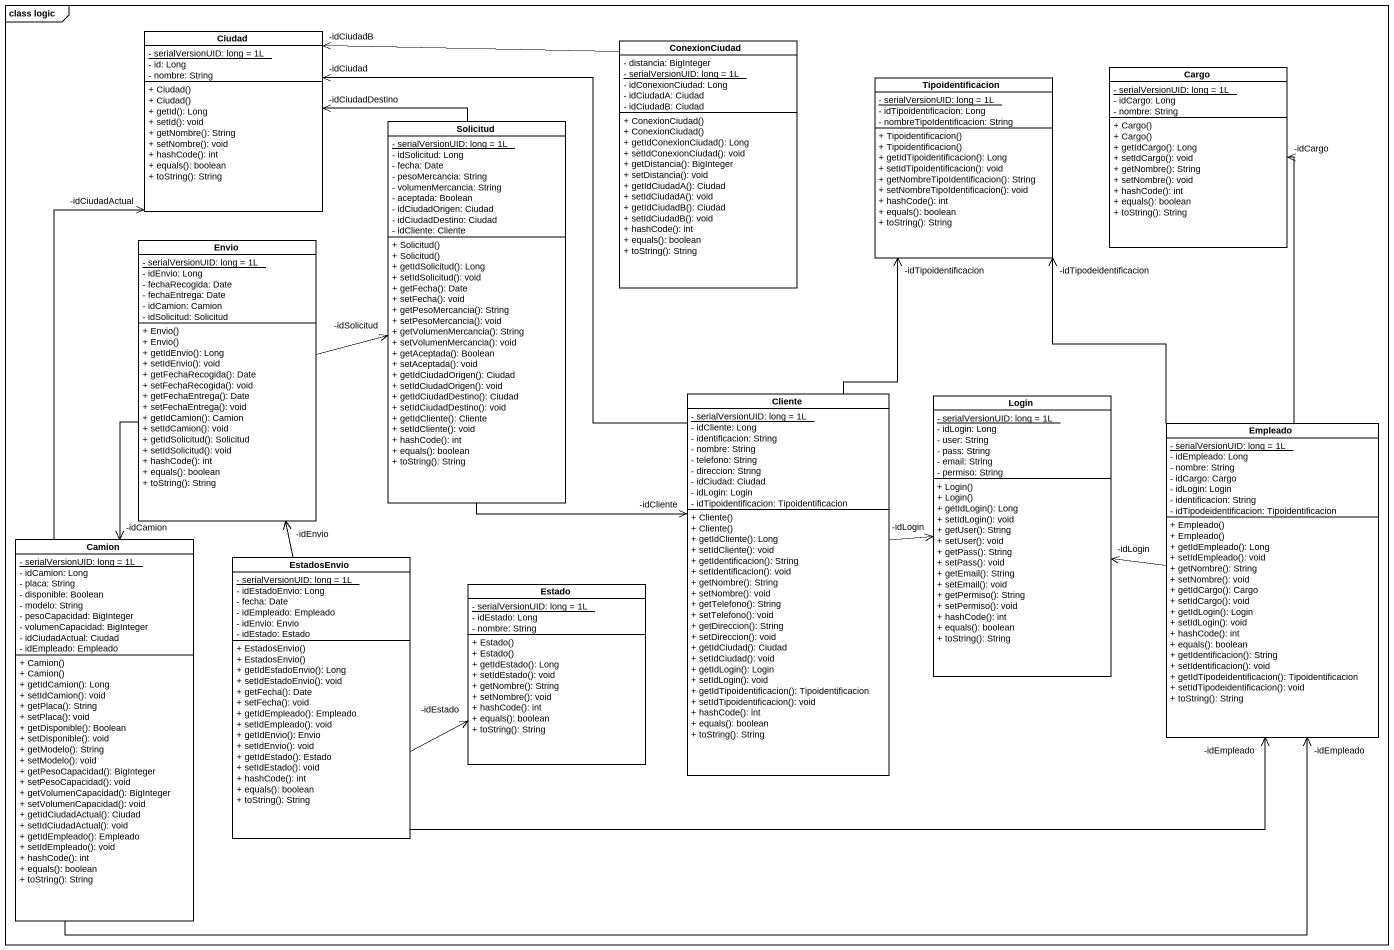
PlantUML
@startuml
mainframe class logic
hide circle
hide empty members
skinparam classAttributeIconSize 0
class Ciudad {
  {static} - serialVersionUID: long = 1L
  - id: Long
  - nombre: String
  + Ciudad()
  + Ciudad()
  + getId(): Long
  + setId(): void
  + getNombre(): String
  + setNombre(): void
  + hashCode(): int
  + equals(): boolean
  + toString(): String
}
class ConexionCiudad {
  - distancia: BigInteger
  {static} - serialVersionUID: long = 1L
  - idConexionCiudad: Long
  - idCiudadA: Ciudad
  - idCiudadB: Ciudad
  + ConexionCiudad()
  + ConexionCiudad()
  + getIdConexionCiudad(): Long
  + setIdConexionCiudad(): void
  + getDistancia(): BigInteger
  + setDistancia(): void
  + getIdCiudadA(): Ciudad
  + setIdCiudadA(): void
  + getIdCiudadB(): Ciudad
  + setIdCiudadB(): void
  + hashCode(): int
  + equals(): boolean
  + toString(): String
}
class Tipoidentificacion {
  {static} - serialVersionUID: long = 1L
  - idTipoidentificacion: Long
  - nombreTipoIdentificacion: String
  + Tipoidentificacion()
  + Tipoidentificacion()
  + getIdTipoidentificacion(): Long
  + setIdTipoidentificacion(): void
  + getNombreTipoIdentificacion(): String
  + setNombreTipoIdentificacion(): void
  + hashCode(): int
  + equals(): boolean
  + toString(): String
}
class Cargo {
  {static} - serialVersionUID: long = 1L
  - idCargo: Long
  - nombre: String
  + Cargo()
  + Cargo()
  + getIdCargo(): Long
  + setIdCargo(): void
  + getNombre(): String
  + setNombre(): void
  + hashCode(): int
  + equals(): boolean
  + toString(): String
}
class Solicitud {
  {static} - serialVersionUID: long = 1L
  - idSolicitud: Long
  - fecha: Date
  - pesoMercancia: String
  - volumenMercancia: String
  - aceptada: Boolean
  - idCiudadOrigen: Ciudad
  - idCiudadDestino: Ciudad
  - idCliente: Cliente
  + Solicitud()
  + Solicitud()
  + getIdSolicitud(): Long
  + setIdSolicitud(): void
  + getFecha(): Date
  + setFecha(): void
  + getPesoMercancia(): String
  + setPesoMercancia(): void
  + getVolumenMercancia(): String
  + setVolumenMercancia(): void
  + getAceptada(): Boolean
  + setAceptada(): void
  + getIdCiudadOrigen(): Ciudad
  + setIdCiudadOrigen(): void
  + getIdCiudadDestino(): Ciudad
  + setIdCiudadDestino(): void
  + getIdCliente(): Cliente
  + setIdCliente(): void
  + hashCode(): int
  + equals(): boolean
  + toString(): String
}
class Envio {
  {static} - serialVersionUID: long = 1L
  - idEnvio: Long
  - fechaRecogida: Date
  - fechaEntrega: Date
  - idCamion: Camion
  - idSolicitud: Solicitud
  + Envio()
  + Envio()
  + getIdEnvio(): Long
  + setIdEnvio(): void
  + getFechaRecogida(): Date
  + setFechaRecogida(): void
  + getFechaEntrega(): Date
  + setFechaEntrega(): void
  + getIdCamion(): Camion
  + setIdCamion(): void
  + getIdSolicitud(): Solicitud
  + setIdSolicitud(): void
  + hashCode(): int
  + equals(): boolean
  + toString(): String
}
class Cliente {
  {static} - serialVersionUID: long = 1L
  - idCliente: Long
  - identificacion: String
  - nombre: String
  - telefono: String
  - direccion: String
  - idCiudad: Ciudad
  - idLogin: Login
  - idTipoidentificacion: Tipoidentificacion
  + Cliente()
  + Cliente()
  + getIdCliente(): Long
  + setIdCliente(): void
  + getIdentificacion(): String
  + setIdentificacion(): void
  + getNombre(): String
  + setNombre(): void
  + getTelefono(): String
  + setTelefono(): void
  + getDireccion(): String
  + setDireccion(): void
  + getIdCiudad(): Ciudad
  + setIdCiudad(): void
  + getIdLogin(): Login
  + setIdLogin(): void
  + getIdTipoidentificacion(): Tipoidentificacion
  + setIdTipoidentificacion(): void
  + hashCode(): int
  + equals(): boolean
  + toString(): String
}
class Login {
  {static} - serialVersionUID: long = 1L
  - idLogin: Long
  - user: String
  - pass: String
  - email: String
  - permiso: String
  + Login()
  + Login()
  + getIdLogin(): Long
  + setIdLogin(): void
  + getUser(): String
  + setUser(): void
  + getPass(): String
  + setPass(): void
  + getEmail(): String
  + setEmail(): void
  + getPermiso(): String
  + setPermiso(): void
  + hashCode(): int
  + equals(): boolean
  + toString(): String
}
class Empleado {
  {static} - serialVersionUID: long = 1L
  - idEmpleado: Long
  - nombre: String
  - idCargo: Cargo
  - idLogin: Login
  - identificacion: String
  - idTipodeidentificacion: Tipoidentificacion
  + Empleado()
  + Empleado()
  + getIdEmpleado(): Long
  + setIdEmpleado(): void
  + getNombre(): String
  + setNombre(): void
  + getIdCargo(): Cargo
  + setIdCargo(): void
  + getIdLogin(): Login
  + setIdLogin(): void
  + hashCode(): int
  + equals(): boolean
  + getIdentificacion(): String
  + setIdentificacion(): void
  + getIdTipodeidentificacion(): Tipoidentificacion
  + setIdTipodeidentificacion(): void
  + toString(): String
}
class Camion {
  {static} - serialVersionUID: long = 1L
  - idCamion: Long
  - placa: String
  - disponible: Boolean
  - modelo: String
  - pesoCapacidad: BigInteger
  - volumenCapacidad: BigInteger
  - idCiudadActual: Ciudad
  - idEmpleado: Empleado
  + Camion()
  + Camion()
  + getIdCamion(): Long
  + setIdCamion(): void
  + getPlaca(): String
  + setPlaca(): void
  + getDisponible(): Boolean
  + setDisponible(): void
  + getModelo(): String
  + setModelo(): void
  + getPesoCapacidad(): BigInteger
  + setPesoCapacidad(): void
  + getVolumenCapacidad(): BigInteger
  + setVolumenCapacidad(): void
  + getIdCiudadActual(): Ciudad
  + setIdCiudadActual(): void
  + getIdEmpleado(): Empleado
  + setIdEmpleado(): void
  + hashCode(): int
  + equals(): boolean
  + toString(): String
}
class EstadosEnvio {
  {static} - serialVersionUID: long = 1L
  - idEstadoEnvio: Long
  - fecha: Date
  - idEmpleado: Empleado
  - idEnvio: Envio
  - idEstado: Estado
  + EstadosEnvio()
  + EstadosEnvio()
  + getIdEstadoEnvio(): Long
  + setIdEstadoEnvio(): void
  + getFecha(): Date
  + setFecha(): void
  + getIdEmpleado(): Empleado
  + setIdEmpleado(): void
  + getIdEnvio(): Envio
  + setIdEnvio(): void
  + getIdEstado(): Estado
  + setIdEstado(): void
  + hashCode(): int
  + equals(): boolean
  + toString(): String
}
class Estado {
  {static} - serialVersionUID: long = 1L
  - idEstado: Long
  - nombre: String
  + Estado()
  + Estado()
  + getIdEstado(): Long
  + setIdEstado(): void
  + getNombre(): String
  + setNombre(): void
  + hashCode(): int
  + equals(): boolean
  + toString(): String
}
ConexionCiudad -left-> "-idCiudadB" Ciudad
Solicitud -up-> "-idCiudadDestino" Ciudad
Solicitud --> "-idCliente" Cliente
Envio -right-> "-idSolicitud" Solicitud
Envio --> "-idCamion" Camion
Cliente -up-> "-idCiudad" Ciudad
Cliente -up-> "-idTipoidentificacion" Tipoidentificacion
Cliente -right-> "-idLogin" Login
Empleado -up-> "-idTipodeidentificacion" Tipoidentificacion
Empleado -up-> "-idCargo" Cargo
Empleado -left-> "-idLogin" Login
Camion -up-> "-idCiudadActual" Ciudad
Camion -right-> "-idEmpleado" Empleado
EstadosEnvio -up-> "-idEnvio" Envio
EstadosEnvio -right-> "-idEmpleado" Empleado
EstadosEnvio -right-> "-idEstado" Estado
@enduml
